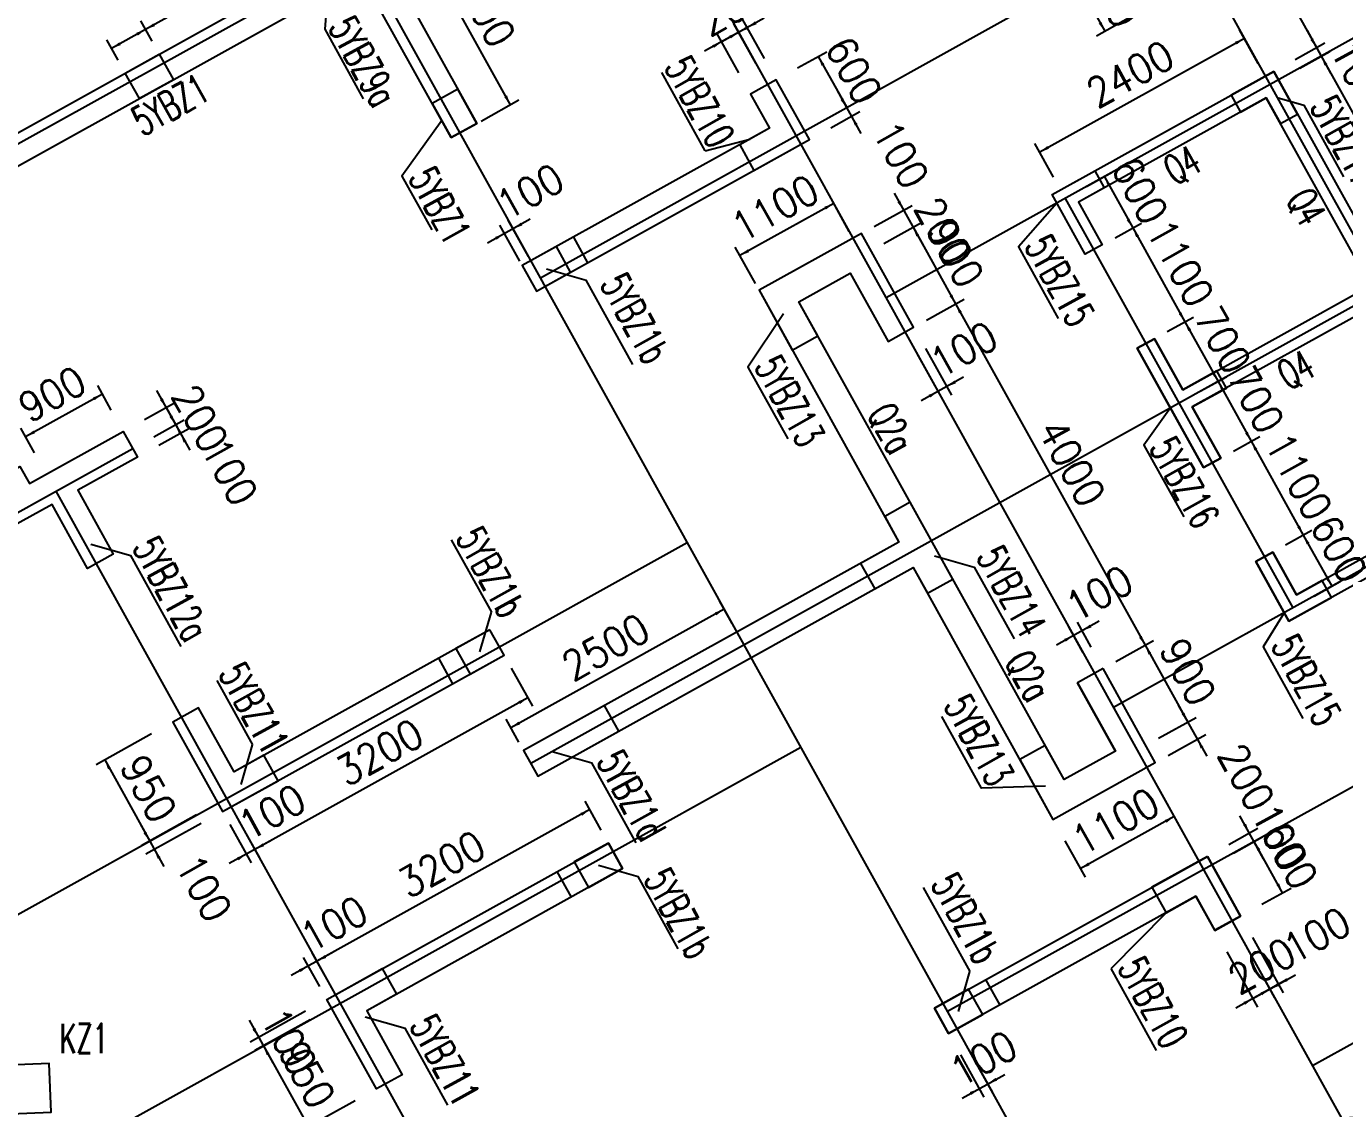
# Model space of a CAD drawing. Extents: x 387171 to 699106, y 11966 to 245688.
# Drawn here: x 496731 to 510241, y 110601 to 121689 of the extents above; entities that cross this region are included whole.
import ezdxf

# ---------------------------------------------------------------- set-up
doc = ezdxf.new("R2010")
doc.units = 0
doc.header["$LTSCALE"] = 100
doc.header["$MEASUREMENT"] = 0
doc.linetypes.add('DASHED', pattern=[19.05, 12.7, -6.35])
for name, color, linetype in [('b边缘构件', 235, 'Continuous'), ('COLU', 7, 'Continuous'), ('COLU_DASH', 9, 'DASHED'), ('DOTE', 253, 'Continuous'), ('NUM', 7, 'Continuous'), ('wall-主楼', 2, 'Continuous'), ('Y阴影', 254, 'Continuous'), ('剪力墙身标注', 7, 'Continuous'), ('小尺寸', 4, 'Continuous'), ('边缘构件标注', 1, 'Continuous')]:
    doc.layers.add(name, color=color, linetype=linetype)
doc.styles.get("Standard").update_dxf_attribs({"font": 'standard'})
doc.dimstyles.get("Standard").update_dxf_attribs({"dimtxt": 300, "dimasz": 100, "dimexe": 100, "dimexo": 250, "dimgap": 100, "dimtad": 0, "dimtoh": 1, "dimdec": 0, "dimdsep": 46, "dimcen": 0.09, "dimclrt": 7, "dimadec": 0, "dimazin": 0, "dimtfac": 1, "dimtdec": 4, "dimtofl": 0, "dimtmove": 0, "dimatfit": 3, "dimfxl": 1, "dimtolj": 1, "dimtzin": 0, "dimarcsym": 0})

# ---------------------------------------------------------------- blocks, each defined once
blk = doc.blocks.new('*D1079')
at = {"layer": '小尺寸', "color": 0, "linetype": 'ByBlock', "lineweight": -2}
for p, q in [((496204, 116466), (495636, 116150)), ((495723, 116199), (496136, 115456)), ((496616, 115723), (496048, 115407))]:
    blk.add_line(p, q, dxfattribs=at)
for points in [[(495723, 116199), (495786, 116120), (495757, 116103)], [(496136, 115456), (496073, 115535), (496102, 115551)]]:
    blk.add_solid(points, dxfattribs=at)
at = {"layer": '小尺寸', "color": 7, "linetype": 'Continuous', "lineweight": -2, "insert": (496148, 115949), "char_height": 300, "width": 566.67, "attachment_point": 5, "rotation": 299.0454}
blk.add_mtext('850', dxfattribs=at)
blk = doc.blocks.new('*D3382')
at = {"layer": '小尺寸', "color": 0, "linetype": 'ByBlock', "lineweight": -2}
for p, q in [((506391, 111200), (506632, 110767)), ((506304, 111151), (506545, 110718)), ((506321, 110708), (506758, 110951))]:
    blk.add_line(p, q, dxfattribs=at)
for points in [[(506496, 110805), (506417, 110742), (506400, 110771)], [(506583, 110854), (506663, 110917), (506679, 110888)]]:
    blk.add_solid(points, dxfattribs=at)
at = {"layer": '小尺寸', "color": 7, "linetype": 'Continuous', "lineweight": -2, "insert": (506538, 111114), "char_height": 300, "width": 476.67, "attachment_point": 5, "rotation": 29.0454}
blk.add_mtext('100', dxfattribs=at)
blk = doc.blocks.new('*D1531')
at = {"layer": '小尺寸', "color": 0, "linetype": 'ByBlock', "lineweight": -2}
for p, q in [((499592, 111599), (499024, 111283)), ((499014, 111507), (499257, 111070)), ((499641, 111512), (499073, 111196))]:
    blk.add_line(p, q, dxfattribs=at)
for points in [[(499112, 111332), (499048, 111411), (499078, 111428)], [(499160, 111245), (499223, 111165), (499194, 111149)]]:
    blk.add_solid(points, dxfattribs=at)
at = {"layer": '小尺寸', "color": 7, "linetype": 'Continuous', "lineweight": -2, "insert": (499421, 111290), "char_height": 300, "width": 476.67, "attachment_point": 5, "rotation": 299.046}
blk.add_mtext('100', dxfattribs=at)
blk = doc.blocks.new('*D1718')
at = {"layer": '小尺寸', "color": 0, "linetype": 'ByBlock', "lineweight": -2}
for p, q in [((499641, 111512), (499073, 111196)), ((499160, 111245), (499621, 110414)), ((500102, 110681), (499534, 110366))]:
    blk.add_line(p, q, dxfattribs=at)
for points in [[(499160, 111245), (499223, 111165), (499194, 111149)], [(499621, 110414), (499558, 110493), (499587, 110510)]]:
    blk.add_solid(points, dxfattribs=at)
at = {"layer": '小尺寸', "color": 7, "linetype": 'Continuous', "lineweight": -2, "insert": (499609, 110951), "char_height": 300, "width": 556.67, "attachment_point": 5, "rotation": 299.046}
blk.add_mtext('950', dxfattribs=at)
blk = doc.blocks.new('*D1330')
at = {"layer": '小尺寸', "color": 0, "linetype": 'ByBlock', "lineweight": -2}
for p, q in [((498015, 114440), (497446, 114125)), ((497534, 114173), (497995, 113343)), ((498476, 113610), (497907, 113294))]:
    blk.add_line(p, q, dxfattribs=at)
for points in [[(497534, 114173), (497597, 114094), (497568, 114078)], [(497995, 113343), (497932, 113422), (497961, 113438)]]:
    blk.add_solid(points, dxfattribs=at)
at = {"layer": '小尺寸', "color": 7, "linetype": 'Continuous', "lineweight": -2, "insert": (497983, 113879), "char_height": 300, "width": 556.67, "attachment_point": 5, "rotation": 299.0447}
blk.add_mtext('950', dxfattribs=at)
blk = doc.blocks.new('*D2251')
at = {"layer": '小尺寸', "color": 0, "linetype": 'ByBlock', "lineweight": -2}
for p, q in [((497898, 113518), (498141, 113081)), ((498476, 113610), (497907, 113294)), ((498524, 113522), (497956, 113207))]:
    blk.add_line(p, q, dxfattribs=at)
for points in [[(497995, 113343), (497932, 113422), (497961, 113438)], [(498043, 113255), (498107, 113176), (498077, 113160)]]:
    blk.add_solid(points, dxfattribs=at)
at = {"layer": '小尺寸', "color": 7, "linetype": 'Continuous', "lineweight": -2, "insert": (498549, 112861), "char_height": 300, "width": 476.67, "attachment_point": 5, "rotation": 299.0447}
blk.add_mtext('100', dxfattribs=at)
blk = doc.blocks.new('*D2736')
at = {"layer": '小尺寸', "color": 0, "linetype": 'ByBlock', "lineweight": -2}
for p, q in [((507986, 122437), (507406, 122115)), ((507493, 122164), (507784, 121639)), ((508277, 121913), (507697, 121590))]:
    blk.add_line(p, q, dxfattribs=at)
for points in [[(507493, 122164), (507556, 122084), (507527, 122068)], [(507784, 121639), (507721, 121718), (507750, 121734)]]:
    blk.add_solid(points, dxfattribs=at)
at = {"layer": '小尺寸', "color": 7, "linetype": 'Continuous', "lineweight": -2, "insert": (507857, 122023), "char_height": 300, "width": 556.67, "attachment_point": 5, "rotation": 299.0454}
blk.add_mtext('600', dxfattribs=at)
blk = doc.blocks.new('*D3473')
at = {"layer": '小尺寸', "color": 0, "linetype": 'ByBlock', "lineweight": -2}
for p, q in [((509856, 121645), (510098, 121208)), ((509734, 121349), (510040, 121519)), ((509783, 121262), (510089, 121432))]:
    blk.add_line(p, q, dxfattribs=at)
for points in [[(509953, 121471), (509890, 121550), (509919, 121566)], [(510001, 121383), (510064, 121304), (510035, 121288)]]:
    blk.add_solid(points, dxfattribs=at)
at = {"layer": '小尺寸', "color": 7, "linetype": 'Continuous', "lineweight": -2, "insert": (510384, 121209), "char_height": 300, "width": 476.67, "attachment_point": 5, "rotation": 299.0454}
blk.add_mtext('100', dxfattribs=at)
blk = doc.blocks.new('*D3975')
at = {"layer": '小尺寸', "color": 0, "linetype": 'ByBlock', "lineweight": -2}
for p, q in [((509355, 121310), (509165, 121653)), ((509214, 121565), (507116, 120400)), ((507257, 120145), (507067, 120488))]:
    blk.add_line(p, q, dxfattribs=at)
for points in [[(509214, 121565), (509134, 121502), (509118, 121531)], [(507116, 120400), (507195, 120463), (507211, 120434)]]:
    blk.add_solid(points, dxfattribs=at)
at = {"layer": '小尺寸', "color": 7, "linetype": 'Continuous', "lineweight": -2, "insert": (508043, 121201), "char_height": 300, "width": 785, "attachment_point": 5, "rotation": 29.0454}
blk.add_mtext('2400', dxfattribs=at)
blk = doc.blocks.new('*D3733')
at = {"layer": '小尺寸', "color": 0, "linetype": 'ByBlock', "lineweight": -2}
for p, q in [((507597, 120048), (507867, 120198)), ((507779, 120149), (508070, 119624)), ((507888, 119523), (508158, 119673))]:
    blk.add_line(p, q, dxfattribs=at)
for points in [[(507779, 120149), (507842, 120070), (507813, 120054)], [(508070, 119624), (508007, 119704), (508036, 119720)]]:
    blk.add_solid(points, dxfattribs=at)
at = {"layer": '小尺寸', "color": 7, "linetype": 'Continuous', "lineweight": -2, "insert": (508143, 120008), "char_height": 300, "width": 556.67, "attachment_point": 5, "rotation": 299.0454}
blk.add_mtext('600', dxfattribs=at)
blk = doc.blocks.new('*D3902')
at = {"layer": '小尺寸', "color": 0, "linetype": 'ByBlock', "lineweight": -2}
for p, q in [((507888, 119523), (508158, 119673)), ((508070, 119624), (508604, 118663)), ((508422, 118562), (508692, 118711))]:
    blk.add_line(p, q, dxfattribs=at)
for points in [[(508070, 119624), (508134, 119545), (508104, 119529)], [(508604, 118663), (508541, 118742), (508570, 118758)]]:
    blk.add_solid(points, dxfattribs=at)
at = {"layer": '小尺寸', "color": 7, "linetype": 'Continuous', "lineweight": -2, "insert": (508556, 119265), "char_height": 300, "width": 685, "attachment_point": 5, "rotation": 299.0454}
blk.add_mtext('1100', dxfattribs=at)
blk = doc.blocks.new('*D220')
at = {"layer": '小尺寸', "color": 0, "linetype": 'ByBlock', "lineweight": -2}
for p, q in [((508422, 118562), (508692, 118711)), ((508604, 118663), (508944, 118051)), ((508762, 117950), (509032, 118099))]:
    blk.add_line(p, q, dxfattribs=at)
for points in [[(508604, 118663), (508668, 118584), (508638, 118567)], [(508944, 118051), (508881, 118130), (508910, 118146)]]:
    blk.add_solid(points, dxfattribs=at)
at = {"layer": '小尺寸', "color": 7, "linetype": 'Continuous', "lineweight": -2, "insert": (508993, 118478), "char_height": 300, "width": 566.67, "attachment_point": 5, "rotation": 299.0454}
blk.add_mtext('700', dxfattribs=at)
blk = doc.blocks.new('*D4386')
at = {"layer": '小尺寸', "color": 0, "linetype": 'ByBlock', "lineweight": -2}
for p, q in [((508762, 117950), (509032, 118099)), ((508944, 118051), (509284, 117439)), ((509102, 117338), (509372, 117487))]:
    blk.add_line(p, q, dxfattribs=at)
for points in [[(508944, 118051), (509007, 117972), (508978, 117955)], [(509284, 117439), (509221, 117518), (509250, 117534)]]:
    blk.add_solid(points, dxfattribs=at)
at = {"layer": '小尺寸', "color": 7, "linetype": 'Continuous', "lineweight": -2, "insert": (509333, 117866), "char_height": 300, "width": 566.67, "attachment_point": 5, "rotation": 299.0454}
blk.add_mtext('700', dxfattribs=at)
blk = doc.blocks.new('*D719')
at = {"layer": '小尺寸', "color": 0, "linetype": 'ByBlock', "lineweight": -2}
for p, q in [((509102, 117338), (509372, 117487)), ((509284, 117439), (509818, 116477)), ((509636, 116376), (509906, 116526))]:
    blk.add_line(p, q, dxfattribs=at)
for points in [[(509284, 117439), (509347, 117359), (509318, 117343)], [(509818, 116477), (509755, 116557), (509784, 116573)]]:
    blk.add_solid(points, dxfattribs=at)
at = {"layer": '小尺寸', "color": 7, "linetype": 'Continuous', "lineweight": -2, "insert": (509770, 117079), "char_height": 300, "width": 685, "attachment_point": 5, "rotation": 299.0454}
blk.add_mtext('1100', dxfattribs=at)
blk = doc.blocks.new('*D332')
at = {"layer": '小尺寸', "color": 0, "linetype": 'ByBlock', "lineweight": -2}
for p, q in [((509636, 116376), (509906, 116526)), ((509818, 116477), (510110, 115953)), ((509928, 115852), (510197, 116001))]:
    blk.add_line(p, q, dxfattribs=at)
for points in [[(509818, 116477), (509881, 116398), (509852, 116382)], [(510110, 115953), (510046, 116032), (510076, 116048)]]:
    blk.add_solid(points, dxfattribs=at)
at = {"layer": '小尺寸', "color": 7, "linetype": 'Continuous', "lineweight": -2, "insert": (510182, 116336), "char_height": 300, "width": 556.67, "attachment_point": 5, "rotation": 299.0454}
blk.add_mtext('600', dxfattribs=at)
blk = doc.blocks.new('*D3985')
at = {"layer": '小尺寸', "color": 0, "linetype": 'ByBlock', "lineweight": -2}
for p, q in [((500371, 122555), (500759, 122771)), ((500672, 122722), (501691, 120886)), ((501391, 120719), (501779, 120935))]:
    blk.add_line(p, q, dxfattribs=at)
for points in [[(500672, 122722), (500735, 122643), (500706, 122627)], [(501691, 120886), (501628, 120965), (501657, 120982)]]:
    blk.add_solid(points, dxfattribs=at)
at = {"layer": '小尺寸', "color": 7, "linetype": 'Continuous', "lineweight": -2, "insert": (501400, 121925), "char_height": 300, "width": 775, "attachment_point": 5, "rotation": 299.0454}
blk.add_mtext('2100', dxfattribs=at)
blk = doc.blocks.new('*D963')
at = {"layer": '小尺寸', "color": 0, "linetype": 'ByBlock', "lineweight": -2}
for p, q in [((504635, 121263), (504934, 121429)), ((504847, 121380), (505138, 120856)), ((504926, 120738), (505226, 120904))]:
    blk.add_line(p, q, dxfattribs=at)
for points in [[(504847, 121380), (504910, 121301), (504881, 121285)], [(505138, 120856), (505075, 120935), (505104, 120951)]]:
    blk.add_solid(points, dxfattribs=at)
at = {"layer": '小尺寸', "color": 7, "linetype": 'Continuous', "lineweight": -2, "insert": (505211, 121239), "char_height": 300, "width": 556.67, "attachment_point": 5, "rotation": 299.0454}
blk.add_mtext('600', dxfattribs=at)
blk = doc.blocks.new('*D578')
at = {"layer": '小尺寸', "color": 0, "linetype": 'ByBlock', "lineweight": -2}
for p, q in [((505041, 121031), (505284, 120593)), ((504926, 120738), (505226, 120904)), ((504975, 120651), (505274, 120817))]:
    blk.add_line(p, q, dxfattribs=at)
for points in [[(505138, 120856), (505075, 120935), (505104, 120951)], [(505187, 120768), (505250, 120689), (505221, 120673)]]:
    blk.add_solid(points, dxfattribs=at)
at = {"layer": '小尺寸', "color": 7, "linetype": 'Continuous', "lineweight": -2, "insert": (505692, 120374), "char_height": 300, "width": 476.67, "attachment_point": 5, "rotation": 299.0454}
blk.add_mtext('100', dxfattribs=at)
blk = doc.blocks.new('*D1477')
at = {"layer": '小尺寸', "color": 0, "linetype": 'ByBlock', "lineweight": -2}
for p, q in [((504294, 121774), (503857, 121531)), ((504295, 121360), (504071, 121764)), ((504208, 121311), (503983, 121715))]:
    blk.add_line(p, q, dxfattribs=at)
for points in [[(504119, 121676), (504198, 121740), (504215, 121710)], [(504032, 121628), (503952, 121565), (503936, 121594)]]:
    blk.add_solid(points, dxfattribs=at)
at = {"layer": '小尺寸', "color": 7, "linetype": 'Continuous', "lineweight": -2, "insert": (504514, 122182), "char_height": 300, "width": 476.67, "attachment_point": 5, "rotation": 29.0454}
blk.add_mtext('100', dxfattribs=at)
blk = doc.blocks.new('*D1083')
at = {"layer": '小尺寸', "color": 0, "linetype": 'ByBlock', "lineweight": -2}
for p, q in [((504207, 121725), (503682, 121434)), ((504033, 121214), (503808, 121618)), ((504208, 121311), (503983, 121715))]:
    blk.add_line(p, q, dxfattribs=at)
for points in [[(504032, 121628), (504111, 121691), (504127, 121662)], [(503857, 121531), (503778, 121468), (503761, 121497)]]:
    blk.add_solid(points, dxfattribs=at)
at = {"layer": '小尺寸', "color": 7, "linetype": 'Continuous', "lineweight": -2, "insert": (503967, 121878), "char_height": 300, "width": 566.67, "attachment_point": 5, "rotation": 29.0454}
blk.add_mtext('200', dxfattribs=at)
blk = doc.blocks.new('*D2009')
at = {"layer": '小尺寸', "color": 0, "linetype": 'ByBlock', "lineweight": -2}
for p, q in [((501893, 119712), (501456, 119469)), ((501876, 119330), (501670, 119702)), ((501789, 119282), (501582, 119653))]:
    blk.add_line(p, q, dxfattribs=at)
for points in [[(501631, 119566), (501551, 119503), (501535, 119532)], [(501718, 119615), (501798, 119678), (501814, 119649)]]:
    blk.add_solid(points, dxfattribs=at)
at = {"layer": '小尺寸', "color": 7, "linetype": 'Continuous', "lineweight": -2, "insert": (501893, 119997), "char_height": 300, "width": 476.67, "attachment_point": 5, "rotation": 29.0454}
blk.add_mtext('100', dxfattribs=at)
blk = doc.blocks.new('*D2192')
at = {"layer": '小尺寸', "color": 0, "linetype": 'ByBlock', "lineweight": -2}
for p, q in [((505624, 119981), (505915, 119457)), ((505421, 119640), (505808, 119855)), ((505519, 119466), (505905, 119680))]:
    blk.add_line(p, q, dxfattribs=at)
for points in [[(505721, 119807), (505658, 119886), (505687, 119902)], [(505818, 119632), (505881, 119552), (505852, 119536)]]:
    blk.add_solid(points, dxfattribs=at)
at = {"layer": '小尺寸', "color": 7, "linetype": 'Continuous', "lineweight": -2, "insert": (506124, 119595), "char_height": 300, "width": 566.67, "attachment_point": 5, "rotation": 299.0454}
blk.add_mtext('200', dxfattribs=at)
blk = doc.blocks.new('*D1937')
at = {"layer": '小尺寸', "color": 0, "linetype": 'ByBlock', "lineweight": -2}
for p, q in [((505519, 119466), (505905, 119680)), ((505818, 119632), (506255, 118845)), ((505955, 118679), (506342, 118894))]:
    blk.add_line(p, q, dxfattribs=at)
for points in [[(505818, 119632), (505881, 119552), (505852, 119536)], [(506255, 118845), (506192, 118924), (506221, 118940)]]:
    blk.add_solid(points, dxfattribs=at)
at = {"layer": '小尺寸', "color": 7, "linetype": 'Continuous', "lineweight": -2, "insert": (506255, 119360), "char_height": 300, "width": 556.67, "attachment_point": 5, "rotation": 299.0454}
blk.add_mtext('900', dxfattribs=at)
blk = doc.blocks.new('*D2686')
at = {"layer": '小尺寸', "color": 0, "linetype": 'ByBlock', "lineweight": -2}
for p, q in [((505955, 118679), (506342, 118894)), ((506255, 118845), (508197, 115348)), ((507897, 115182), (508284, 115397))]:
    blk.add_line(p, q, dxfattribs=at)
for points in [[(506255, 118845), (506318, 118766), (506289, 118749)], [(508197, 115348), (508134, 115427), (508163, 115444)]]:
    blk.add_solid(points, dxfattribs=at)
at = {"layer": '小尺寸', "color": 7, "linetype": 'Continuous', "lineweight": -2, "insert": (507444, 117218), "char_height": 300, "width": 790, "attachment_point": 5, "rotation": 299.0454}
blk.add_mtext('4000', dxfattribs=at)
blk = doc.blocks.new('*D2440')
at = {"layer": '小尺寸', "color": 0, "linetype": 'ByBlock', "lineweight": -2}
for p, q in [((507897, 115182), (508284, 115397)), ((508197, 115348), (508634, 114561)), ((508334, 114395), (508721, 114610))]:
    blk.add_line(p, q, dxfattribs=at)
for points in [[(508197, 115348), (508260, 115269), (508231, 115253)], [(508634, 114561), (508571, 114641), (508600, 114657)]]:
    blk.add_solid(points, dxfattribs=at)
at = {"layer": '小尺寸', "color": 7, "linetype": 'Continuous', "lineweight": -2, "insert": (508634, 115076), "char_height": 300, "width": 556.67, "attachment_point": 5, "rotation": 299.0454}
blk.add_mtext('900', dxfattribs=at)
blk = doc.blocks.new('*D3199')
at = {"layer": '小尺寸', "color": 0, "linetype": 'ByBlock', "lineweight": -2}
for p, q in [((508537, 114736), (508828, 114212)), ((508334, 114395), (508721, 114610)), ((508432, 114220), (508818, 114435))]:
    blk.add_line(p, q, dxfattribs=at)
for points in [[(508634, 114561), (508571, 114641), (508600, 114657)], [(508731, 114386), (508794, 114307), (508765, 114291)]]:
    blk.add_solid(points, dxfattribs=at)
at = {"layer": '小尺寸', "color": 7, "linetype": 'Continuous', "lineweight": -2, "insert": (509234, 113996), "char_height": 300, "width": 566.67, "attachment_point": 5, "rotation": 299.0454}
blk.add_mtext('200', dxfattribs=at)
blk = doc.blocks.new('*D2934')
at = {"layer": '小尺寸', "color": 0, "linetype": 'ByBlock', "lineweight": -2}
for p, q in [((505946, 118387), (506211, 117910)), ((505858, 118339), (506123, 117861)), ((506337, 118095), (505900, 117852))]:
    blk.add_line(p, q, dxfattribs=at)
for points in [[(506075, 117949), (505995, 117886), (505979, 117915)], [(506162, 117997), (506242, 118061), (506258, 118031)]]:
    blk.add_solid(points, dxfattribs=at)
at = {"layer": '小尺寸', "color": 7, "linetype": 'Continuous', "lineweight": -2, "insert": (506337, 118380), "char_height": 300, "width": 476.67, "attachment_point": 5, "rotation": 29.0454}
blk.add_mtext('100', dxfattribs=at)
blk = doc.blocks.new('*D3682')
at = {"layer": '小尺寸', "color": 0, "linetype": 'ByBlock', "lineweight": -2}
for p, q in [((507726, 115594), (507289, 115351)), ((507558, 115279), (507415, 115536)), ((507645, 115328), (507502, 115584))]:
    blk.add_line(p, q, dxfattribs=at)
for points in [[(507551, 115497), (507630, 115560), (507646, 115531)], [(507463, 115448), (507384, 115385), (507368, 115414)]]:
    blk.add_solid(points, dxfattribs=at)
at = {"layer": '小尺寸', "color": 7, "linetype": 'Continuous', "lineweight": -2, "insert": (507725, 115880), "char_height": 300, "width": 476.67, "attachment_point": 5, "rotation": 29.0454}
blk.add_mtext('100', dxfattribs=at)
blk = doc.blocks.new('*D3422')
at = {"layer": '小尺寸', "color": 0, "linetype": 'ByBlock', "lineweight": -2}
for p, q in [((501701, 115115), (501918, 114723)), ((501870, 114810), (499072, 113256)), ((498903, 113561), (499121, 113169))]:
    blk.add_line(p, q, dxfattribs=at)
for points in [[(501870, 114810), (501791, 114747), (501774, 114776)], [(499072, 113256), (499152, 113319), (499168, 113290)]]:
    blk.add_solid(points, dxfattribs=at)
at = {"layer": '小尺寸', "color": 7, "linetype": 'Continuous', "lineweight": -2, "insert": (500350, 114252), "char_height": 300, "width": 780, "attachment_point": 5, "rotation": 29.0454}
blk.add_mtext('3200', dxfattribs=at)
blk = doc.blocks.new('*D3607')
at = {"layer": '小尺寸', "color": 0, "linetype": 'ByBlock', "lineweight": -2}
for p, q in [((498816, 113513), (499034, 113120)), ((498903, 113561), (499121, 113169)), ((499247, 113353), (498810, 113111))]:
    blk.add_line(p, q, dxfattribs=at)
for points in [[(499072, 113256), (499152, 113319), (499168, 113290)], [(498985, 113208), (498906, 113145), (498889, 113174)]]:
    blk.add_solid(points, dxfattribs=at)
at = {"layer": '小尺寸', "color": 7, "linetype": 'Continuous', "lineweight": -2, "insert": (499247, 113639), "char_height": 300, "width": 476.67, "attachment_point": 5, "rotation": 29.0454}
blk.add_mtext('100', dxfattribs=at)
blk = doc.blocks.new('*D4488')
at = {"layer": '小尺寸', "color": 0, "linetype": 'ByBlock', "lineweight": -2}
for p, q in [((502506, 113665), (499708, 112111)), ((502623, 113454), (502457, 113752)), ((499826, 111900), (499660, 112199))]:
    blk.add_line(p, q, dxfattribs=at)
for points in [[(502506, 113665), (502427, 113602), (502410, 113631)], [(499708, 112111), (499788, 112174), (499804, 112145)]]:
    blk.add_solid(points, dxfattribs=at)
at = {"layer": '小尺寸', "color": 7, "linetype": 'Continuous', "lineweight": -2, "insert": (500986, 113107), "char_height": 300, "width": 780, "attachment_point": 5, "rotation": 29.0454}
blk.add_mtext('3200', dxfattribs=at)
blk = doc.blocks.new('*D4114')
at = {"layer": '小尺寸', "color": 0, "linetype": 'ByBlock', "lineweight": -2}
for p, q in [((499883, 112208), (499446, 111966)), ((499738, 111852), (499572, 112150)), ((499826, 111900), (499660, 112199))]:
    blk.add_line(p, q, dxfattribs=at)
for points in [[(499708, 112111), (499788, 112174), (499804, 112145)], [(499621, 112063), (499542, 112000), (499525, 112029)]]:
    blk.add_solid(points, dxfattribs=at)
at = {"layer": '小尺寸', "color": 7, "linetype": 'Continuous', "lineweight": -2, "insert": (499883, 112494), "char_height": 300, "width": 476.67, "attachment_point": 5, "rotation": 29.0454}
blk.add_mtext('100', dxfattribs=at)
blk = doc.blocks.new('*D426')
at = {"layer": '小尺寸', "color": 0, "linetype": 'ByBlock', "lineweight": -2}
for p, q in [((497602, 117757), (497462, 118010)), ((497511, 117922), (496724, 117485)), ((496815, 117320), (496675, 117573))]:
    blk.add_line(p, q, dxfattribs=at)
for points in [[(497511, 117922), (497431, 117859), (497415, 117888)], [(496724, 117485), (496803, 117548), (496819, 117519)]]:
    blk.add_solid(points, dxfattribs=at)
at = {"layer": '小尺寸', "color": 7, "linetype": 'Continuous', "lineweight": -2, "insert": (496996, 117922), "char_height": 300, "width": 556.67, "attachment_point": 5, "rotation": 29.0454}
blk.add_mtext('900', dxfattribs=at)
blk = doc.blocks.new('*D34')
at = {"layer": '小尺寸', "color": 0, "linetype": 'ByBlock', "lineweight": -2}
for p, q in [((498066, 117958), (498358, 117433)), ((497942, 117660), (498251, 117832)), ((498039, 117485), (498348, 117657))]:
    blk.add_line(p, q, dxfattribs=at)
for points in [[(498164, 117783), (498100, 117862), (498130, 117879)], [(498261, 117608), (498324, 117529), (498295, 117513)]]:
    blk.add_solid(points, dxfattribs=at)
at = {"layer": '小尺寸', "color": 7, "linetype": 'Continuous', "lineweight": -2, "insert": (498511, 117673), "char_height": 300, "width": 566.67, "attachment_point": 5, "rotation": 299.0454}
blk.add_mtext('200', dxfattribs=at)
blk = doc.blocks.new('*D907')
at = {"layer": '小尺寸', "color": 0, "linetype": 'ByBlock', "lineweight": -2}
for p, q in [((498164, 117783), (498406, 117346)), ((498039, 117485), (498348, 117657)), ((498088, 117398), (498397, 117569))]:
    blk.add_line(p, q, dxfattribs=at)
for points in [[(498261, 117608), (498197, 117688), (498227, 117704)], [(498309, 117521), (498372, 117441), (498343, 117425)]]:
    blk.add_solid(points, dxfattribs=at)
at = {"layer": '小尺寸', "color": 7, "linetype": 'Continuous', "lineweight": -2, "insert": (498814, 117126), "char_height": 300, "width": 476.67, "attachment_point": 5, "rotation": 299.0454}
blk.add_mtext('100', dxfattribs=at)
blk = doc.blocks.new('*D3518')
at = {"layer": '小尺寸', "color": 0, "linetype": 'ByBlock', "lineweight": -2}
for p, q in [((510599, 110213), (510075, 109922)), ((510519, 109946), (510376, 110204)), ((510344, 109849), (510201, 110107))]:
    blk.add_line(p, q, dxfattribs=at)
for points in [[(510425, 110116), (510504, 110179), (510520, 110150)], [(510250, 110019), (510170, 109956), (510154, 109985)]]:
    blk.add_solid(points, dxfattribs=at)
at = {"layer": '小尺寸', "color": 7, "linetype": 'Continuous', "lineweight": -2, "insert": (510360, 110367), "char_height": 300, "width": 566.67, "attachment_point": 5, "rotation": 29.0454}
blk.add_mtext('200', dxfattribs=at)
blk = doc.blocks.new('*D353')
at = {"layer": '小尺寸', "color": 0, "linetype": 'ByBlock', "lineweight": -2}
for p, q in [((509102, 113220), (509401, 113386)), ((509605, 112813), (509313, 113337)), ((509393, 112695), (509692, 112861))]:
    blk.add_line(p, q, dxfattribs=at)
for points in [[(509313, 113337), (509377, 113258), (509347, 113242)], [(509605, 112813), (509542, 112892), (509571, 112908)]]:
    blk.add_solid(points, dxfattribs=at)
at = {"layer": '小尺寸', "color": 7, "linetype": 'Continuous', "lineweight": -2, "insert": (509678, 113196), "char_height": 300, "width": 556.67, "attachment_point": 5, "rotation": 299.0454}
blk.add_mtext('600', dxfattribs=at)
blk = doc.blocks.new('*D4519')
at = {"layer": '小尺寸', "color": 0, "linetype": 'ByBlock', "lineweight": -2}
for p, q in [((509411, 113162), (509168, 113600)), ((509053, 113307), (509352, 113473)), ((509102, 113220), (509401, 113386))]:
    blk.add_line(p, q, dxfattribs=at)
for points in [[(509265, 113425), (509202, 113504), (509231, 113520)], [(509313, 113337), (509377, 113258), (509347, 113242)]]:
    blk.add_solid(points, dxfattribs=at)
at = {"layer": '小尺寸', "color": 7, "linetype": 'Continuous', "lineweight": -2, "insert": (509574, 113383), "char_height": 300, "width": 476.67, "attachment_point": 5, "rotation": 299.0454}
blk.add_mtext('100', dxfattribs=at)
blk = doc.blocks.new('*D987')
at = {"layer": '小尺寸', "color": 0, "linetype": 'ByBlock', "lineweight": -2}
for p, q in [((509208, 112306), (509524, 111738)), ((509296, 112355), (509611, 111787)), ((509301, 111729), (509738, 111971))]:
    blk.add_line(p, q, dxfattribs=at)
for points in [[(509563, 111874), (509642, 111937), (509658, 111908)], [(509475, 111826), (509396, 111763), (509380, 111792)]]:
    blk.add_solid(points, dxfattribs=at)
at = {"layer": '小尺寸', "color": 7, "linetype": 'Continuous', "lineweight": -2, "insert": (509957, 112379), "char_height": 300, "width": 476.67, "attachment_point": 5, "rotation": 29.0454}
blk.add_mtext('100', dxfattribs=at)
blk = doc.blocks.new('*D1272')
at = {"layer": '小尺寸', "color": 0, "linetype": 'ByBlock', "lineweight": -2}
for p, q in [((500031, 122652), (499915, 122861)), ((499964, 122774), (497953, 121657)), ((498021, 121536), (497905, 121745))]:
    blk.add_line(p, q, dxfattribs=at)
for points in [[(499964, 122774), (499884, 122711), (499868, 122740)], [(497953, 121657), (498033, 121720), (498049, 121691)]]:
    blk.add_solid(points, dxfattribs=at)
at = {"layer": '小尺寸', "color": 7, "linetype": 'Continuous', "lineweight": -2, "insert": (498837, 122434), "char_height": 300, "width": 780, "attachment_point": 5, "rotation": 29.0454}
blk.add_mtext('2300', dxfattribs=at)
blk = doc.blocks.new('*D2064')
at = {"layer": '小尺寸', "color": 0, "linetype": 'ByBlock', "lineweight": -2}
for p, q in [((498021, 121536), (497905, 121745)), ((497953, 121657), (497604, 121463)), ((497671, 121342), (497555, 121551))]:
    blk.add_line(p, q, dxfattribs=at)
for points in [[(497953, 121657), (497874, 121594), (497858, 121623)], [(497604, 121463), (497683, 121526), (497699, 121497)]]:
    blk.add_solid(points, dxfattribs=at)
at = {"layer": '小尺寸', "color": 7, "linetype": 'Continuous', "lineweight": -2, "insert": (498172, 122064), "char_height": 300, "width": 576.67, "attachment_point": 5, "rotation": 29.0454}
blk.add_mtext('400', dxfattribs=at)
blk = doc.blocks.new('*D1036')
at = {"layer": '小尺寸', "color": 0, "linetype": 'ByBlock', "lineweight": -2}
for p, q in [((503964, 115571), (503834, 115805)), ((503882, 115718), (501697, 114504)), ((501778, 114357), (501648, 114592))]:
    blk.add_line(p, q, dxfattribs=at)
for points in [[(503882, 115718), (503803, 115655), (503787, 115684)], [(501697, 114504), (501776, 114567), (501792, 114538)]]:
    blk.add_solid(points, dxfattribs=at)
at = {"layer": '小尺寸', "color": 7, "linetype": 'Continuous', "lineweight": -2, "insert": (502668, 115330), "char_height": 300, "width": 780, "attachment_point": 5, "rotation": 29.0454}
blk.add_mtext('2500', dxfattribs=at)
blk = doc.blocks.new('*D1989')
at = {"layer": '小尺寸', "color": 0, "linetype": 'ByBlock', "lineweight": -2}
for p, q in [((508334, 113880), (508543, 113505)), ((508494, 113593), (507532, 113059)), ((507373, 113346), (507581, 112971))]:
    blk.add_line(p, q, dxfattribs=at)
for points in [[(508494, 113593), (508415, 113530), (508398, 113559)], [(507532, 113059), (507612, 113122), (507628, 113093)]]:
    blk.add_solid(points, dxfattribs=at)
at = {"layer": '小尺寸', "color": 7, "linetype": 'Continuous', "lineweight": -2, "insert": (507892, 113544), "char_height": 300, "width": 685, "attachment_point": 5, "rotation": 29.0454}
blk.add_mtext('1100', dxfattribs=at)
blk = doc.blocks.new('*D2741')
at = {"layer": '小尺寸', "color": 0, "linetype": 'ByBlock', "lineweight": -2}
for p, q in [((505005, 119875), (504044, 119341)), ((505165, 119587), (504957, 119962)), ((504203, 119053), (503995, 119428))]:
    blk.add_line(p, q, dxfattribs=at)
for points in [[(505005, 119875), (504926, 119812), (504910, 119841)], [(504044, 119341), (504123, 119404), (504139, 119375)]]:
    blk.add_solid(points, dxfattribs=at)
at = {"layer": '小尺寸', "color": 7, "linetype": 'Continuous', "lineweight": -2, "insert": (504403, 119826), "char_height": 300, "width": 685, "attachment_point": 5, "rotation": 29.0454}
blk.add_mtext('1100', dxfattribs=at)
blk = doc.blocks.new('*D3662')
at = {"layer": '小尺寸', "color": 0, "linetype": 'ByBlock', "lineweight": -2}
for p, q in [((509208, 112306), (509524, 111738)), ((509033, 112209), (509349, 111641)), ((509650, 111923), (509126, 111631))]:
    blk.add_line(p, q, dxfattribs=at)
for points in [[(509475, 111825), (509554, 111889), (509571, 111859)], [(509301, 111729), (509221, 111665), (509205, 111695)]]:
    blk.add_solid(points, dxfattribs=at)
at = {"layer": '小尺寸', "color": 7, "linetype": 'Continuous', "lineweight": -2, "insert": (509392, 112065), "char_height": 300, "width": 566.67, "attachment_point": 5, "rotation": 29.0454}
blk.add_mtext('200', dxfattribs=at)

msp = doc.modelspace()

# ---------------------------------------------------------------- hatches: boundary and pattern name
at = {"layer": 'Y阴影'}
h = msp.add_hatch(dxfattribs=at)
h.set_pattern_fill('ANSI31', color=256, scale=25, angle=-60.95463, style=0)
h.set_pattern_definition([])
h.paths.add_polyline_path([(498093.7, 121404.7), (498239.4, 121142.4), (497889.7, 120948.2), (497744, 121210.5)], flags=0)
h = msp.add_hatch(dxfattribs=at)
h.set_pattern_fill('ANSI31', color=256, scale=25, angle=-60.95463, style=0)
h.set_pattern_definition([])
h.paths.add_polyline_path([(509515.7, 121227.8), (509078.5, 120985), (509175.6, 120810.2), (509437.9, 120955.8), (509583.6, 120693.6), (509758.4, 120790.7)], flags=0)
h = msp.add_hatch(dxfattribs=at)
h.set_pattern_fill('ANSI31', color=256, scale=25, angle=-60.95463, style=0)
h.set_pattern_definition([])
h.paths.add_polyline_path([(504416.3, 121141.3), (504154, 120995.7), (504348.3, 120645.8), (504042.3, 120475.9), (504188, 120213.6), (504756.2, 120529.2)], flags=0)
h = msp.add_hatch(dxfattribs=at)
h.set_pattern_fill('ANSI31', color=256, scale=25, angle=-60.95463, style=0)
h.set_pattern_definition([])
h.paths.add_polyline_path([(501152.8, 121044.6), (500890.6, 120898.9), (501084.8, 120549.2), (501347, 120694.9)], flags=0)
h = msp.add_hatch(dxfattribs=at)
h.set_pattern_fill('ANSI31', color=256, scale=25, angle=-60.95463, style=0)
h.set_pattern_definition([])
h.paths.add_polyline_path([(507242.6, 119965.5), (507679.8, 120208.2), (507776.9, 120033.4), (507514.6, 119887.7), (507757.3, 119450.6), (507582.5, 119353.5)], flags=0)
h = msp.add_hatch(dxfattribs=at)
h.set_pattern_fill('ANSI31', color=256, scale=25, angle=-60.95463, style=0)
h.set_pattern_definition([])
h.paths.add_polyline_path([(505290.3, 119567.6), (504241.2, 118985), (504581.1, 118373), (504843.3, 118518.6), (504649.1, 118868.3), (505173.7, 119159.6), (505562.1, 118460.3), (505824.3, 118605.9)], flags=0)
h = msp.add_hatch(dxfattribs=at)
h.set_pattern_fill('ANSI31', color=256, scale=25, angle=-60.95463, style=0)
h.set_pattern_definition([])
h.paths.add_polyline_path([(502162.7, 119432.1), (501813, 119237.9), (501958.7, 118975.6), (502308.4, 119169.8)], flags=0)
h = msp.add_hatch(dxfattribs=at)
h.set_pattern_fill('ANSI31', color=256, scale=25, angle=-60.95463, style=0)
h.set_pattern_definition([])
h.paths.add_polyline_path([(508932.4, 118158.6), (508582.7, 117964.4), (508291.4, 118489), (508116.5, 118391.9), (508796.3, 117167.9), (508971.1, 117265), (508679.8, 117789.6), (509029.5, 117983.8)], flags=0)
h = msp.add_hatch(dxfattribs=at)
h.set_pattern_fill('ANSI31', color=256, scale=25, angle=-60.95463, style=0)
h.set_pattern_definition([])
h.paths.add_polyline_path([(497869.3, 117276.5), (497257.3, 116936.7), (497621.5, 116281), (497359.2, 116135.3), (496995.1, 116791), (496470.9, 116499.9), (496058.2, 117243), (496320.5, 117388.7), (496490.4, 117082.7), (496664.9, 117179.6), (496762, 117004.7), (497723.6, 117538.8)], flags=0)
h = msp.add_hatch(dxfattribs=at)
h.set_pattern_fill('ANSI31', color=256, scale=25, angle=-60.95463, style=0)
h.set_pattern_definition([])
h.paths.add_polyline_path([(505790.1, 116813.9), (505527.8, 116668.2), (505673.4, 116406), (505280, 116187.5), (505425.7, 115925.2), (505819.1, 116143.7), (505964.7, 115881.4), (506227, 116027.1)], flags=0)
h = msp.add_hatch(dxfattribs=at)
h.set_pattern_fill('ANSI31', color=256, scale=25, angle=-60.95463, style=0)
h.set_pattern_definition([])
h.paths.add_polyline_path([(509670.1, 115594.3), (510107.3, 115837.1), (510010.2, 116011.9), (509747.9, 115866.3), (509505.1, 116303.4), (509330.3, 116206.3)], flags=0)
h = msp.add_hatch(dxfattribs=at)
h.set_pattern_fill('ANSI31', color=256, scale=25, angle=-60.95463, style=0)
h.set_pattern_definition([])
h.paths.add_polyline_path([(501482.2, 115508.2), (501132.5, 115314), (501278.1, 115051.7), (501627.8, 115245.9)], flags=0)
h = msp.add_hatch(dxfattribs=at)
h.set_pattern_fill('ANSI31', color=256, scale=25, angle=-60.95463, style=0)
h.set_pattern_definition([])
h.paths.add_polyline_path([(507766.4, 115109), (507504.1, 114963.3), (507892.5, 114263.9), (507367.9, 113972.6), (507173.7, 114322.3), (506911.5, 114176.7), (507251.3, 113564.7), (508300.4, 114147.3)], flags=0)
h = msp.add_hatch(dxfattribs=at)
h.set_pattern_fill('ANSI31', color=256, scale=25, angle=-60.95463, style=0)
h.set_pattern_definition([])
h.paths.add_polyline_path([(498233.1, 114561.7), (498742.9, 113643.8), (499311.1, 113959.4), (499165.5, 114221.6), (498859.5, 114051.7), (498495.4, 114707.4)], flags=0)
h = msp.add_hatch(dxfattribs=at)
h.set_pattern_fill('ANSI31', color=256, scale=25, angle=-60.95463, style=0)
h.set_pattern_definition([])
h.paths.add_polyline_path([(502657.3, 114731), (501826.8, 114269.8), (501972.4, 114007.5), (502803, 114468.7)], flags=0)
h = msp.add_hatch(dxfattribs=at)
h.set_pattern_fill('ANSI31', color=256, scale=25, angle=-60.95463, style=0)
h.set_pattern_definition([])
h.paths.add_polyline_path([(502695.9, 113322.6), (502346.2, 113128.4), (502491.9, 112866.1), (502841.6, 113060.3)], flags=0)
h = msp.add_hatch(dxfattribs=at)
h.set_pattern_fill('ANSI31', color=256, scale=25, angle=-60.95463, style=0)
h.set_pattern_definition([])
h.paths.add_polyline_path([(508834.4, 113185.6), (508266.2, 112870.1), (508411.8, 112607.8), (508717.8, 112777.7), (508912.1, 112427.9), (509174.4, 112573.6)], flags=0)
h = msp.add_hatch(dxfattribs=at)
h.set_pattern_fill('ANSI31', color=256, scale=25, angle=-60.95463, style=0)
h.set_pattern_definition([])
h.paths.add_polyline_path([(500320.8, 110802.5), (499811, 111720.5), (500379.2, 112036), (500524.9, 111773.8), (500218.9, 111603.8), (500583, 110948.2)], flags=0)
h = msp.add_hatch(dxfattribs=at)
h.set_pattern_fill('ANSI31', color=256, scale=25, angle=-60.95463, style=0)
h.set_pattern_definition([])
h.paths.add_polyline_path([(506386.6, 111826.2), (506036.9, 111632), (506182.5, 111369.8), (506532.2, 111564)], flags=0)

# ---------------------------------------------------------------- linework, layer by layer
at = {"layer": 'b边缘构件'}
for points in [[(498093.7, 121404.7), (498239.4, 121142.4), (497889.7, 120948.2), (497744, 121210.5)], [(508932.4, 118158.6), (508582.7, 117964.4), (508291.4, 118489), (508116.5, 118391.9), (508796.3, 117167.9), (508971.1, 117265), (508679.8, 117789.6), (509029.5, 117983.8)], [(497869.3, 117276.5), (497257.3, 116936.7), (497621.5, 116281), (497359.2, 116135.3), (496995.1, 116791), (496470.9, 116499.9), (496058.2, 117243), (496320.5, 117388.7), (496490.4, 117082.7), (496664.9, 117179.6), (496762, 117004.7), (497723.6, 117538.8)]]:
    msp.add_lwpolyline(points, close=True, dxfattribs=at)
for points in [[(509515.7, 121227.8), (509078.5, 120985), (509175.6, 120810.2), (509437.9, 120955.8), (509583.6, 120693.6), (509758.4, 120790.7), (509515.7, 121227.8)], [(504416.3, 121141.3), (504154, 120995.7), (504348.3, 120645.8), (504042.3, 120475.9), (504188, 120213.6), (504756.2, 120529.2), (504416.3, 121141.3)], [(501152.8, 121044.6), (500890.6, 120898.9), (501084.8, 120549.2), (501347, 120694.9), (501152.8, 121044.6)], [(507242.6, 119965.5), (507679.8, 120208.2), (507776.9, 120033.4), (507514.6, 119887.7), (507757.3, 119450.6), (507582.5, 119353.5), (507242.6, 119965.5)], [(505290.3, 119567.6), (504241.2, 118985), (504581.1, 118373), (504843.3, 118518.6), (504649.1, 118868.3), (505173.7, 119159.6), (505562.1, 118460.3), (505824.3, 118605.9), (505290.3, 119567.6)], [(502162.7, 119432.1), (501813, 119237.9), (501958.7, 118975.6), (502308.4, 119169.8), (502162.7, 119432.1)], [(505790.1, 116813.9), (505527.8, 116668.2), (505673.4, 116406), (505280, 116187.5), (505425.7, 115925.2), (505819.1, 116143.7), (505964.7, 115881.4), (506227, 116027.1), (505790.1, 116813.9)], [(509670.1, 115594.3), (510107.3, 115837.1), (510010.2, 116011.9), (509747.9, 115866.3), (509505.1, 116303.4), (509330.3, 116206.3), (509670.1, 115594.3)], [(501482.2, 115508.2), (501132.5, 115314), (501278.1, 115051.7), (501627.8, 115245.9), (501482.2, 115508.2)], [(507766.4, 115109), (507504.1, 114963.3), (507892.5, 114263.9), (507367.9, 113972.6), (507173.7, 114322.3), (506911.5, 114176.7), (507251.3, 113564.7), (508300.4, 114147.3), (507766.4, 115109)], [(498233.1, 114561.7), (498742.9, 113643.8), (499311.1, 113959.4), (499165.5, 114221.6), (498859.5, 114051.7), (498495.4, 114707.4), (498233.1, 114561.7)], [(502657.3, 114731), (501826.8, 114269.8), (501972.4, 114007.5), (502803, 114468.7), (502657.3, 114731)], [(502695.9, 113322.6), (502346.2, 113128.4), (502491.9, 112866.1), (502841.6, 113060.3), (502695.9, 113322.6)], [(508834.4, 113185.6), (508266.2, 112870.1), (508411.8, 112607.8), (508717.8, 112777.7), (508912.1, 112427.9), (509174.4, 112573.6), (508834.4, 113185.6)], [(500320.8, 110802.5), (499811, 111720.5), (500379.2, 112036), (500524.9, 111773.8), (500218.9, 111603.8), (500583, 110948.2), (500320.8, 110802.5)], [(506386.6, 111826.2), (506036.9, 111632), (506182.5, 111369.8), (506532.2, 111564), (506386.6, 111826.2)]]:
    msp.add_lwpolyline(points, dxfattribs=at)
at = {"layer": 'COLU'}
msp.add_lwpolyline([(496486.5, 110545.1), (496986.1, 110565.2), (496966, 111064.8), (496466.4, 111044.7)], close=True, dxfattribs=at)
at = {"layer": 'COLU_DASH'}
for p, q in [((502337.6, 119529.2), (502483.2, 119266.9)), ((501103.3, 114954.6), (500957.6, 115216.9)), ((502317.1, 112769), (502171.4, 113031.3)), ((506561.4, 111923.3), (506707.1, 111661.1))]:
    msp.add_line(p, q, dxfattribs=at)
at = {"layer": 'DOTE'}
for p, q in [((500611.4, 138291.3), (517042.2, 108704.7)), ((493535, 134350), (508021.3, 108264.7)), ((505982.4, 127384), (520761.7, 100771.3)), ((517513.3, 125554.9), (505542.7, 118907.1)), ((502049.7, 125196.8), (516832.5, 98577.7)), ((518678.5, 123456.7), (501899.6, 114138.6)), ((508553.3, 122754.6), (501998.8, 119109.3)), ((490727.4, 117199.4), (500152.6, 122433.7)), ((519843.8, 121358.5), (507873.1, 114710.7)), ((507378.6, 119926.6), (509709, 115730.3)), ((521882.9, 117686.8), (509912.2, 111038.9)), ((492329.5, 114314.4), (497820.7, 117363.9)), ((497033.9, 116927), (509488.9, 94499.5)), ((494077.3, 111167.2), (503502.6, 116401.5)), ((512730.6, 115232.7), (506171.6, 111595.5)), ((495242.5, 109069), (504667.8, 114303.3))]:
    msp.add_line(p, q, dxfattribs=at)
at = {"layer": 'wall-主楼'}
msp.add_line((507892.5, 114263.9), (507504.1, 114963.3), dxfattribs=at)
for points in [[(500162.3, 122210.3), (495354, 119540), (495451.1, 119365.2), (495276.3, 119268.1), (495446.2, 118962.1), (495183.9, 118816.4), (494771.3, 119559.5), (500278.9, 122618.2), (501347, 120694.9), (501084.8, 120549.2)], [(507757.3, 119450.6), (507582.5, 119353.5), (507242.6, 119965.5), (509515.7, 121227.8), (511943.1, 116856.6), (509670.2, 115594.3), (509330.3, 116206.3), (509505.1, 116303.4), (509747.9, 115866.3), (511671.2, 116934.4), (510603.1, 118857.7), (508679.8, 117789.6), (508971.1, 117265), (508796.2, 117167.9), (508116.5, 118391.9), (508291.4, 118489), (508582.7, 117964.4), (510506, 119032.5), (509437.9, 120955.8), (507514.6, 119887.7)], [(504756.2, 120529.2), (504416.4, 121141.2), (504154.1, 120995.5), (504348.3, 120645.8), (501813, 119237.9), (501958.7, 118975.6)], [(507766.3, 115109), (507504.1, 114963.3), (507892.5, 114263.9), (507367.9, 113972.6), (504649.1, 118868.3), (505173.7, 119159.6), (505562.1, 118460.3), (505824.3, 118605.9), (505290.3, 119567.6), (504241.2, 118985), (505673.4, 116406), (501826.8, 114269.8), (501972.4, 114007.5), (505819.1, 116143.7), (507251.3, 113564.7), (508300.4, 114147.3)], [(497621.5, 116281), (497359.2, 116135.3), (496995.1, 116791), (496470.5, 116499.7), (496057.8, 117242.8), (496320.1, 117388.5), (496490, 117082.5), (496664.9, 117179.6), (496762, 117004.7), (497723.6, 117538.8), (497869.3, 117276.5), (497257.3, 116936.7)], [(501482.2, 115508.2), (498859.5, 114051.7), (498495.4, 114707.4), (498233.1, 114561.7), (498742.9, 113643.8), (501627.8, 115245.9)], [(502841.6, 113060.3), (500218.9, 111603.8), (500583, 110948.2), (500320.7, 110802.5), (499811, 111720.5), (502695.9, 113322.6)], [(508834.4, 113185.6), (509174.3, 112573.7), (508912, 112428), (508717.8, 112777.7), (506182.5, 111369.8), (506036.9, 111632)]]:
    msp.add_lwpolyline(points, close=True, dxfattribs=at)
at = {"layer": '边缘构件标注', "color": 200}
for p, q in [((503687.3, 120415.3), (503243.4, 121214.6)), ((503687.3, 120415.3), (504144.8, 120532.8)), ((502060.7, 119203.9), (502468.6, 119087.2)), ((502947.5, 118225), (502468.6, 119087.2)), ((497393.2, 116383), (497801.1, 116266.4)), ((501086.1, 116427.4), (501496.8, 115687.9)), ((498318.2, 115335.4), (497801.1, 116266.4)), ((501380.2, 115280), (501496.8, 115687.9)), ((498683.5, 114986.6), (499048.9, 114328.5)), ((498932.3, 113920.6), (499048.9, 114328.5)), ((502118.2, 114260), (502526.1, 114143.4)), ((502980.9, 113324.4), (502526.1, 114143.4)), ((502593.9, 113094.4), (503001.8, 112977.8)), ((503412.5, 112238.2), (503001.8, 112977.8)), ((505922.4, 112868.2), (506401.2, 112005.9)), ((508411.8, 112607.8), (507848.5, 112037.5)), ((506284.6, 111598), (506401.2, 112005.9)), ((508314.5, 111198.3), (507848.5, 112037.5)), ((500203.8, 111542.3), (500611.7, 111425.7)), ((501049.4, 110637.6), (500611.7, 111425.7))]:
    msp.add_line(p, q, dxfattribs=at)
for points in [[(499817, 122018.5), (499788.4, 121659.5), (500183.4, 120948)], [(509549.6, 120960.7), (509821.6, 120882.9), (510229.4, 120148.6)], [(500987.7, 120724.1), (500579.2, 120154.1), (500885.1, 119603.3)], [(507291.2, 119878.1), (506897.6, 119430.7), (507305.4, 118696.4)], [(504490.4, 118742.3), (504125.7, 118196.6), (504533.5, 117462.2)], [(508456.4, 117779.9), (508183.8, 117399.8), (508591.7, 116665.4)], [(506037.6, 116265.1), (506445.6, 116148.5), (506853.4, 115414.1)], [(509621.6, 115681.7), (509406.6, 115333.6), (509814.5, 114599.2)], [(507177, 113904.5), (506521, 113883.4), (506113.2, 114617.7)]]:
    msp.add_lwpolyline(points, dxfattribs=at)

# ---------------------------------------------------------------- texts
at = {"layer": 'NUM', "color": 200, "width": 0.7}
msp.add_text('KZ1', height=300, dxfattribs=at).set_placement((497072.1, 111170.9))
at = {"layer": '剪力墙身标注', "width": 0.7}
for s, rotation, p in [('Q4', 29.04537, (508499.3, 120054.3)), ('Q4', 299.04537, (509635, 119917.1)), ('Q4', 29.04537, (509664.4, 117956.1)), ('Q2a', 299.04537, (505341.9, 117717.3)), ('Q2a', 299.04537, (506751, 115180.8))]:
    msp.add_text(s, height=300, rotation=rotation, dxfattribs=at).set_placement(p)
at = {"layer": '边缘构件标注', "color": 200, "width": 0.7}
for s, rotation, p in [('5YBZ9a', 299.04537, (499819.2, 121680)), ('5YBZ10', 299.04537, (503263.3, 121271.7)), ('5YBZ1', 29.04537, (497923.9, 120557.3)), ('5YBZ17', 299.04537, (509879.5, 120866.4)), ('5YBZ1', 299.04537, (500640.6, 120136.6)), ('5YBZ15', 299.04537, (506954.4, 119438.9)), ('5YBZ1b', 299.04537, (502604.6, 119048.4)), ('5YBZ13', 299.04537, (504185.9, 118205.4)), ('5YBZ16', 299.04537, (508232.5, 117372.2)), ('5YBZ12a', 299.04537, (497811.6, 116348.9)), ('5YBZ1b', 299.04537, (501126.8, 116449.2)), ('5YBZ14', 299.04537, (506461.8, 116254.6)), ('5YBZ15', 299.04537, (509482.1, 115345.6)), ('5YBZ11', 299.04537, (498694.6, 115057.6)), ('5YBZ13', 299.04537, (506126.3, 114730.6)), ('5YBZ1d', 299.04537, (502568.9, 114160.3)), ('5YBZ1b', 299.04537, (503051.8, 112952.7)), ('5YBZ1b', 299.04537, (505994.7, 112902.5)), ('5YBZ10', 299.04537, (507910.2, 112044)), ('5YBZ11', 299.04537, (500652.3, 111451.6))]:
    msp.add_text(s, height=300, rotation=rotation, dxfattribs=at).set_placement(p)

# ---------------------------------------------------------------- dimensions: what is measured, and where the dimension line sits
at = {"layer": '小尺寸'}
for base, p1, p2, angle, picture, middle in [((497953.4, 121657.3), (500152.6, 122433.7), (498142.3, 121317.2), 29.04537, '*D1272', (498837.2, 122434.1)), ((501691.4, 120886.1), (500152.6, 122433.7), (501172.2, 120597.8), 299.04537, '*D3985', (501400.2, 121925.4)), ((507784.4, 121639), (508204.6, 122558.7), (508495.9, 122034.1), 299.04537, '*D2736', (507857.3, 122022.6)), ((504031.7, 121627.9), (504416.3, 121141.3), (504328.9, 121092.8), 29.04537, '*D1477', (504174.3, 121993.1)), ((497603.7, 121463.1), (498142.3, 121317.2), (497792.6, 121123), 29.04537, '*D2064', (497657.2, 121778.8)), ((503856.8, 121530.8), (504328.9, 121092.8), (504154, 120995.7), 29.04537, '*D1083', (503544.8, 121643.5)), ((507115.6, 120400.2), (509476.8, 121091.8), (507378.6, 119926.6), 29.04537, '*D3975', (508043.3, 121201.3)), ((510001.3, 121383.1), (509515.7, 121227.8), (509564.2, 121140.4), 299.04537, '*D3473', (510195.6, 121548.2)), ((505138.2, 120855.7), (504416.3, 121141.3), (504707.7, 120616.6), 299.04537, '*D963', (505211, 121239.4)), ((505186.7, 120768.3), (504707.7, 120616.6), (504756.2, 120529.2), 299.04537, '*D578', (505503.3, 120713.1)), ((501630.8, 119566), (501997.6, 119111.6), (501910.1, 119063), 29.04537, '*D2009', (501553.2, 119808.8)), ((508070.4, 119624.5), (507378.6, 119926.6), (507669.9, 119402.1), 299.04537, '*D3733', (508143.3, 120008.1)), ((504043.7, 119340.7), (505286.3, 119368.8), (504324.6, 118834.7), 29.04537, '*D2741', (504403.1, 119826.2)), ((505817.9, 119631.8), (505202.9, 119519), (505300, 119344.2), 299.04537, '*D2192', (505889.8, 120017.1)), ((506254.8, 118845), (505300, 119344.2), (505736.9, 118557.4), 299.04537, '*D1937', (506254.9, 119359.8)), ((508604.4, 118662.9), (507669.9, 119402.1), (508203.9, 118440.5), 299.04537, '*D3902', (508556, 119265.1)), ((508196.8, 115348), (505736.9, 118557.4), (507678.9, 115060.4), 299.04537, '*D2686', (507444.4, 117217.9)), ((508944.3, 118050.9), (508203.9, 118440.5), (508543.8, 117828.4), 299.04537, '*D220', (508992.9, 118478.2)), ((506074.8, 117948.9), (505824.3, 118605.9), (505736.9, 118557.4), 29.04537, '*D2934', (505997.1, 118191.8)), ((496723.9, 117485.2), (497723.6, 117538.8), (496936.8, 117101.8), 29.04537, '*D426', (496996, 117922.3)), ((509284.2, 117438.8), (508543.8, 117828.4), (508883.7, 117216.4), 299.04537, '*D4386', (509332.8, 117866.2)), ((498260.6, 117608.2), (497723.6, 117538.8), (497820.7, 117363.9), 299.04537, '*D34', (498276.2, 118095.1)), ((498309.2, 117520.8), (497820.7, 117363.9), (497869.3, 117276.5), 299.04537, '*D907', (498625.7, 117465.7)), ((509818.2, 116477.2), (508883.7, 117216.4), (509417.7, 116254.8), 299.04537, '*D719', (509769.8, 117079.4)), ((510109.5, 115952.7), (509417.7, 116254.8), (509709, 115730.3), 299.04537, '*D332', (510182.4, 116336.3)), ((507463.4, 115448.5), (507766.4, 115109), (507678.9, 115060.4), 29.04537, '*D3682', (507385.8, 115691.3)), ((501696.6, 114504.2), (504085.2, 115352.4), (501899.6, 114138.6), 29.04537, '*D1036', (502668, 115329.7)), ((508633.8, 114561.2), (507678.9, 115060.4), (508115.9, 114273.6), 299.04537, '*D2440', (508633.9, 115076)), ((499072.4, 113256.4), (501579.3, 115333.4), (498781.7, 113779.8), 29.04537, '*D3422', (500349.8, 114251.7)), ((508730.9, 114386.4), (508115.9, 114273.6), (508213, 114098.8), 299.04537, '*D3199', (508998.9, 114418.6)), ((507532.3, 113058.8), (508213, 114098.8), (507251.3, 113564.7), 29.04537, '*D1989', (507891.7, 113544.3)), ((498985, 113207.8), (498781.7, 113779.8), (498694.3, 113731.2), 29.04537, '*D3607', (498907.3, 113450.7)), ((499708.4, 112111.2), (502744.5, 113235.2), (499946.9, 111681.6), 29.04537, '*D4488', (500985.8, 113106.6)), ((509264.9, 113424.7), (508883, 113098.2), (508834.4, 113185.6), 119.04537, '*D4519', (509385.5, 113722.6)), ((509313.5, 113337.3), (509174.4, 112573.5), (508883, 113098.2), 119.04537, '*D353', (509677.7, 113196.3)), ((499620.9, 112062.7), (499946.9, 111681.6), (499859.5, 111633), 29.04537, '*D4114', (499543.3, 112305.5)), ((509300.5, 111728.5), (509086.7, 112524.9), (508912, 112428), 29.04537, '*D3662', (508969.6, 111830.7)), ((510249.7, 110019.3), (510640.5, 109727.6), (510465.6, 109630.5), 29.04537, '*D3518', (509937.7, 110131.9))]:
    dim = msp.add_linear_dim(base=base, p1=p1, p2=p2, angle=angle, dimstyle='Standard', dxfattribs=at)
    dim.commit()
    dim.dimension.update_dxf_attribs({"geometry": picture, "text_midpoint": middle})
for p1, p2, distance, picture, middle in [((496422.3, 116587.4), (496835, 115844.3), -800, '*D1079', (496147.9, 115948.8)), ((498233.1, 114561.7), (498694.3, 113731.2), -800, '*D1330', (497982.9, 113879.5)), ((498694.3, 113731.2), (498742.9, 113643.8), -800, '*D2251', (498360.1, 113200.2)), ((509086.9, 112525), (509174.4, 112573.6), -800, '*D987', (509617.9, 112190.8)), ((499811, 111720.5), (499859.5, 111633), -800, '*D1531', (499232.1, 111630)), ((499859.5, 111633), (500320.8, 110802.5), -800, '*D1718', (499609.3, 110950.7)), ((506182.5, 111369.8), (506270, 111418.3), -645.6, '*D3382', (506198.1, 110925.9))]:
    dim = msp.add_aligned_dim(p1=p1, p2=p2, distance=distance, dimstyle='Standard', dxfattribs=at)
    dim.commit()
    dim.dimension.update_dxf_attribs({"geometry": picture, "text_midpoint": middle})

doc.saveas('drawing.dxf')
